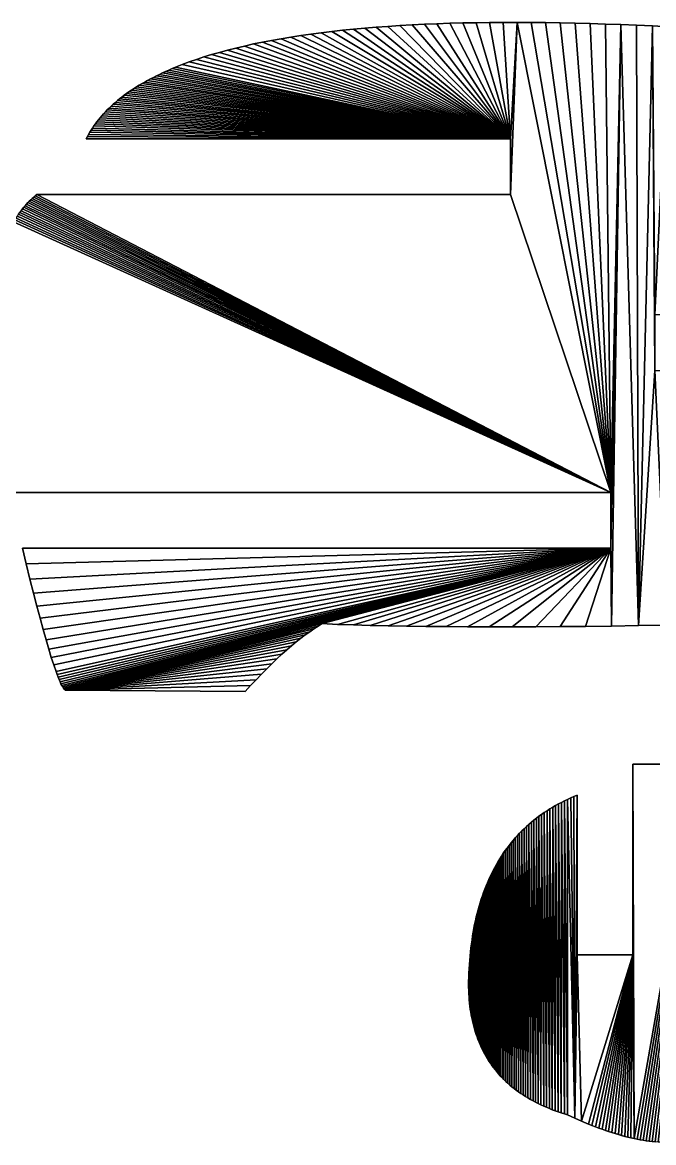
# Model space of a CAD drawing. Extents: x 10 to 917, y 10 to 841.
# Drawn here: x 386.7 to 458.4, y 709.9 to 837.2 of the extents above; entities that cross this region are included whole.
import ezdxf

# ---------------------------------------------------------------- set-up
doc = ezdxf.new("R2010")
doc.units = 0
doc.header["$MEASUREMENT"] = 0
doc.layers.get('0').update_dxf_attribs({"linetype": 'CONTINUOUS'})

msp = doc.modelspace()

# ---------------------------------------------------------------- linework, layer by layer
for p, q in [((425.61, 836.55), (424.33, 836.43)), ((426.91, 836.66), (425.61, 836.55)), ((428.24, 836.75), (426.91, 836.66)), ((429.6, 836.84), (428.24, 836.75)), ((430.98, 836.92), (429.6, 836.84)), ((432.38, 836.99), (430.98, 836.92)), ((433.81, 837.05), (432.38, 836.99)), ((435.27, 837.1), (433.81, 837.05)), ((436.75, 837.14), (435.27, 837.1)), ((438.25, 837.17), (436.75, 837.14)), ((439.79, 837.19), (438.25, 837.17)), ((441.34, 837.2), (439.79, 837.19)), ((442.92, 837.2), (441.34, 837.2)), ((444.53, 837.2), (442.92, 837.2)), ((446.16, 837.18), (444.53, 837.2)), ((447.82, 837.15), (446.16, 837.18)), ((449.51, 837.12), (447.82, 837.15)), ((451.22, 837.07), (449.51, 837.12)), ((452.95, 837.02), (451.22, 837.07)), ((454.71, 836.95), (452.95, 837.02)), ((456.49, 836.88), (454.71, 836.95)), ((458.3, 836.8), (456.49, 836.88)), ((460.14, 836.7), (458.3, 836.8)), ((416.09, 835.35), (415.01, 835.16)), ((417.19, 835.53), (416.09, 835.35)), ((418.32, 835.71), (417.19, 835.53)), ((419.47, 835.87), (418.32, 835.71)), ((420.65, 836.03), (419.47, 835.87)), ((421.85, 836.17), (420.65, 836.03)), ((423.08, 836.31), (421.85, 836.17)), ((424.33, 836.43), (423.08, 836.31)), ((410.01, 834.05), (409.09, 833.8)), ((410.96, 834.29), (410.01, 834.05)), ((411.94, 834.52), (410.96, 834.29)), ((412.94, 834.75), (411.94, 834.52)), ((413.96, 834.96), (412.94, 834.75)), ((415.01, 835.16), (413.96, 834.96)), ((405.64, 832.71), (404.84, 832.41)), ((406.47, 833), (405.64, 832.71)), ((407.31, 833.28), (406.47, 833)), ((408.19, 833.55), (407.31, 833.28)), ((409.09, 833.8), (408.19, 833.55)), ((402.6, 831.47), (402.25, 831.3)), ((402.96, 831.63), (402.6, 831.47)), ((403.33, 831.79), (402.96, 831.63)), ((403.7, 831.95), (403.33, 831.79)), ((404.07, 832.11), (403.7, 831.95)), ((404.84, 832.41), (404.07, 832.11)), ((400.28, 830.25), (399.97, 830.07)), ((400.59, 830.43), (400.28, 830.25)), ((400.91, 830.61), (400.59, 830.43)), ((401.24, 830.79), (400.91, 830.61)), ((401.57, 830.96), (401.24, 830.79)), ((401.91, 831.13), (401.57, 830.96)), ((402.25, 831.3), (401.91, 831.13)), ((398.26, 828.92), (398, 828.72)), ((398.53, 829.12), (398.26, 828.92)), ((398.8, 829.31), (398.53, 829.12)), ((399.09, 829.51), (398.8, 829.31)), ((399.37, 829.7), (399.09, 829.51)), ((399.67, 829.88), (399.37, 829.7)), ((399.97, 830.07), (399.67, 829.88)), ((396.78, 827.69), (396.55, 827.47)), ((397.01, 827.9), (396.78, 827.69)), ((397.25, 828.11), (397.01, 827.9)), ((397.49, 828.31), (397.25, 828.11)), ((397.74, 828.52), (397.49, 828.31)), ((398, 828.72), (397.74, 828.52)), ((395.52, 826.37), (395.33, 826.14)), ((395.71, 826.59), (395.52, 826.37)), ((395.91, 826.82), (395.71, 826.59)), ((396.12, 827.04), (395.91, 826.82)), ((396.33, 827.26), (396.12, 827.04)), ((396.55, 827.47), (396.33, 827.26)), ((394.65, 825.2), (394.49, 824.96)), ((394.81, 825.44), (394.65, 825.2)), ((394.98, 825.68), (394.81, 825.44)), ((395.15, 825.91), (394.98, 825.68)), ((395.33, 826.14), (395.15, 825.91)), ((394.07, 824.23), (393.94, 823.98)), ((393.94, 823.98), (442.17, 823.98)), ((394.2, 824.48), (394.07, 824.23)), ((394.35, 824.72), (394.2, 824.48)), ((394.49, 824.96), (394.35, 824.72)), ((442.17, 823.98), (442.17, 817.64)), ((388.14, 817.5), (387.97, 817.35)), ((388.31, 817.64), (388.14, 817.5)), ((442.17, 817.64), (388.31, 817.64)), ((386.84, 816.19), (386.69, 816)), ((387, 816.37), (386.84, 816.19)), ((387.15, 816.55), (387, 816.37)), ((387.31, 816.72), (387.15, 816.55)), ((387.47, 816.89), (387.31, 816.72)), ((387.64, 817.05), (387.47, 816.89)), ((387.8, 817.2), (387.64, 817.05)), ((387.97, 817.35), (387.8, 817.2)), ((386.69, 816), (386.54, 815.8)), ((385.64, 783.79), (453.58, 783.79)), ((453.58, 783.79), (453.58, 777.45)), ((386.69, 777.45), (387.12, 775.65)), ((453.58, 777.45), (386.69, 777.45)), ((387.12, 775.65), (387.54, 773.94)), ((387.54, 773.94), (387.94, 772.35)), ((387.94, 772.35), (388.33, 770.86)), ((388.33, 770.86), (388.69, 769.48)), ((388.69, 769.48), (389.04, 768.21)), ((389.04, 768.21), (389.37, 767.04)), ((418.84, 767.59), (419.34, 767.95)), ((419.34, 767.95), (419.82, 768.29)), ((419.82, 768.29), (420.3, 768.59)), ((420.3, 768.59), (420.77, 768.87)), ((420.77, 768.87), (422.49, 768.79)), ((422.49, 768.79), (424.31, 768.73)), ((424.31, 768.73), (426.23, 768.67)), ((426.23, 768.67), (428.25, 768.63)), ((428.25, 768.63), (430.36, 768.59)), ((430.36, 768.59), (432.56, 768.55)), ((432.56, 768.55), (434.86, 768.53)), ((434.86, 768.53), (437.26, 768.52)), ((437.26, 768.52), (439.75, 768.51)), ((439.75, 768.51), (442.34, 768.51)), ((442.34, 768.51), (445.03, 768.52)), ((445.03, 768.52), (447.81, 768.54)), ((447.81, 768.54), (450.69, 768.56)), ((450.69, 768.56), (453.66, 768.6)), ((453.66, 768.6), (456.73, 768.64)), ((456.73, 768.64), (459.89, 768.69)), ((389.37, 767.04), (389.68, 765.98)), ((417.27, 766.35), (417.81, 766.79)), ((417.81, 766.79), (418.33, 767.21)), ((418.33, 767.21), (418.84, 767.59)), ((389.68, 765.98), (389.97, 765.02)), ((415.61, 764.86), (416.18, 765.39)), ((416.18, 765.39), (416.73, 765.88)), ((416.73, 765.88), (417.27, 766.35)), ((389.97, 765.02), (390.25, 764.17)), ((390.25, 764.17), (390.51, 763.43)), ((414.45, 763.73), (415.04, 764.31)), ((415.04, 764.31), (415.61, 764.86)), ((390.51, 763.43), (390.63, 763.1)), ((390.63, 763.1), (390.75, 762.79)), ((390.75, 762.79), (390.86, 762.52)), ((413.24, 762.49), (413.85, 763.13)), ((413.85, 763.13), (414.45, 763.73)), ((390.86, 762.52), (390.97, 762.27)), ((390.97, 762.27), (391.07, 762.04)), ((391.07, 762.04), (391.17, 761.84)), ((391.17, 761.84), (391.27, 761.67)), ((391.27, 761.67), (391.36, 761.53)), ((391.36, 761.53), (391.45, 761.41)), ((391.45, 761.41), (391.53, 761.32)), ((411.99, 761.15), (412.63, 761.83)), ((412.63, 761.83), (413.24, 762.49)), ((391.53, 761.32), (411.99, 761.15)), ((456.08, 752.88), (456.08, 731.23)), ((463.68, 752.88), (456.08, 752.88)), ((448.3, 748.73), (447.96, 748.56)), ((448.65, 748.9), (448.3, 748.73)), ((449.01, 749.06), (448.65, 748.9)), ((449.37, 749.21), (449.01, 749.06)), ((449.73, 749.36), (449.37, 749.21)), ((449.73, 731.23), (449.73, 749.36)), ((446.01, 747.4), (445.7, 747.19)), ((446.32, 747.61), (446.01, 747.4)), ((446.64, 747.81), (446.32, 747.61)), ((446.96, 748), (446.64, 747.81)), ((447.29, 748.19), (446.96, 748)), ((447.62, 748.38), (447.29, 748.19)), ((447.96, 748.56), (447.62, 748.38)), ((444.54, 746.29), (444.26, 746.06)), ((444.82, 746.53), (444.54, 746.29)), ((445.11, 746.75), (444.82, 746.53)), ((445.4, 746.98), (445.11, 746.75)), ((445.7, 747.19), (445.4, 746.98)), ((443.2, 745.05), (442.95, 744.78)), ((443.46, 745.31), (443.2, 745.05)), ((443.72, 745.56), (443.46, 745.31)), ((443.99, 745.81), (443.72, 745.56)), ((444.26, 746.06), (443.99, 745.81)), ((442.01, 743.66), (441.78, 743.37)), ((442.23, 743.95), (442.01, 743.66)), ((442.47, 744.23), (442.23, 743.95)), ((442.71, 744.51), (442.47, 744.23)), ((442.95, 744.78), (442.71, 744.51)), ((441.15, 742.46), (440.95, 742.14)), ((441.35, 742.77), (441.15, 742.46)), ((441.57, 743.07), (441.35, 742.77)), ((441.78, 743.37), (441.57, 743.07)), ((440.38, 741.16), (440.2, 740.83)), ((440.56, 741.49), (440.38, 741.16)), ((440.75, 741.82), (440.56, 741.49)), ((440.95, 742.14), (440.75, 741.82)), ((439.7, 739.78), (439.54, 739.42)), ((439.86, 740.13), (439.7, 739.78)), ((440.03, 740.48), (439.86, 740.13)), ((440.2, 740.83), (440.03, 740.48)), ((439.24, 738.69), (439.1, 738.31)), ((439.39, 739.06), (439.24, 738.69)), ((439.54, 739.42), (439.39, 739.06)), ((438.84, 737.54), (438.72, 737.15)), ((438.97, 737.93), (438.84, 737.54)), ((439.1, 738.31), (438.97, 737.93)), ((438.38, 735.94), (438.28, 735.53)), ((438.49, 736.35), (438.38, 735.94)), ((438.6, 736.75), (438.49, 736.35)), ((438.72, 737.15), (438.6, 736.75)), ((438.09, 734.68), (438.01, 734.25)), ((438.18, 735.11), (438.09, 734.68)), ((438.28, 735.53), (438.18, 735.11)), ((437.85, 733.38), (437.79, 732.93)), ((437.93, 733.82), (437.85, 733.38)), ((438.01, 734.25), (437.93, 733.82)), ((437.72, 732.48), (437.67, 732.02)), ((437.79, 732.93), (437.72, 732.48)), ((437.57, 731.09), (437.53, 730.61)), ((437.61, 731.56), (437.57, 731.09)), ((437.67, 732.02), (437.61, 731.56)), ((456.08, 731.23), (449.73, 731.23)), ((437.46, 729.65), (437.44, 729.16)), ((437.49, 730.13), (437.46, 729.65)), ((437.53, 730.61), (437.49, 730.13)), ((437.42, 728.66), (437.41, 728.28)), ((437.41, 728.28), (437.41, 727.91)), ((437.44, 729.16), (437.42, 728.66)), ((437.41, 727.91), (437.41, 727.54)), ((437.41, 727.54), (437.42, 727.17)), ((437.42, 727.17), (437.44, 726.81)), ((437.44, 726.81), (437.46, 726.45)), ((437.46, 726.45), (437.48, 726.1)), ((437.48, 726.1), (437.52, 725.75)), ((437.52, 725.75), (437.56, 725.41)), ((437.56, 725.41), (437.6, 725.07)), ((437.6, 725.07), (437.65, 724.73)), ((437.65, 724.73), (437.71, 724.4)), ((437.71, 724.4), (437.77, 724.07)), ((437.77, 724.07), (437.84, 723.75)), ((437.84, 723.75), (437.91, 723.43)), ((437.91, 723.43), (437.99, 723.11)), ((437.99, 723.11), (438.07, 722.8)), ((438.07, 722.8), (438.16, 722.5)), ((438.16, 722.5), (438.26, 722.19)), ((438.26, 722.19), (438.36, 721.9)), ((438.36, 721.9), (438.47, 721.6)), ((438.47, 721.6), (438.59, 721.31)), ((438.59, 721.31), (438.71, 721.03)), ((438.71, 721.03), (438.83, 720.75)), ((438.83, 720.75), (438.97, 720.47)), ((438.97, 720.47), (439.1, 720.2)), ((439.1, 720.2), (439.25, 719.93)), ((439.25, 719.93), (439.4, 719.67)), ((439.4, 719.67), (439.55, 719.41)), ((439.55, 719.41), (439.71, 719.16)), ((439.71, 719.16), (439.88, 718.91)), ((439.88, 718.91), (440.05, 718.66)), ((440.05, 718.66), (440.23, 718.42)), ((440.23, 718.42), (440.41, 718.18)), ((440.41, 718.18), (440.6, 717.95)), ((440.6, 717.95), (440.8, 717.72)), ((440.8, 717.72), (441, 717.49)), ((441, 717.49), (441.21, 717.27)), ((441.21, 717.27), (441.42, 717.06)), ((441.42, 717.06), (441.64, 716.85)), ((441.64, 716.85), (441.87, 716.64)), ((441.87, 716.64), (442.1, 716.43)), ((442.1, 716.43), (442.33, 716.24)), ((442.33, 716.24), (442.58, 716.04)), ((442.58, 716.04), (442.82, 715.85)), ((442.82, 715.85), (443.08, 715.66)), ((443.08, 715.66), (443.34, 715.48)), ((443.34, 715.48), (443.6, 715.31)), ((443.6, 715.31), (443.88, 715.13)), ((443.88, 715.13), (444.15, 714.96)), ((444.15, 714.96), (444.44, 714.8)), ((444.44, 714.8), (444.73, 714.64)), ((444.73, 714.64), (445.02, 714.48)), ((445.02, 714.48), (445.32, 714.33)), ((445.32, 714.33), (445.63, 714.18)), ((445.63, 714.18), (445.94, 714.04)), ((445.94, 714.04), (446.26, 713.9)), ((446.26, 713.9), (446.58, 713.76)), ((446.58, 713.76), (446.91, 713.63)), ((446.91, 713.63), (447.25, 713.51)), ((447.25, 713.51), (447.59, 713.39)), ((447.59, 713.39), (447.94, 713.27)), ((447.94, 713.27), (448.29, 713.16)), ((448.29, 713.16), (448.65, 713.05)), ((448.65, 713.05), (449.46, 712.67)), ((449.46, 712.67), (450.25, 712.32)), ((450.25, 712.32), (451.03, 711.99)), ((451.03, 711.99), (451.42, 711.83)), ((451.42, 711.83), (451.81, 711.68)), ((451.81, 711.68), (452.19, 711.54)), ((452.19, 711.54), (452.57, 711.4)), ((452.57, 711.4), (452.95, 711.27)), ((452.95, 711.27), (453.32, 711.14)), ((453.32, 711.14), (453.69, 711.02)), ((453.69, 711.02), (454.06, 710.91)), ((454.06, 710.91), (454.43, 710.8)), ((454.43, 710.8), (454.79, 710.7)), ((454.79, 710.7), (455.15, 710.6)), ((455.15, 710.6), (455.51, 710.51)), ((455.51, 710.51), (455.86, 710.43)), ((455.86, 710.43), (456.22, 710.35)), ((456.22, 710.35), (456.57, 710.28)), ((456.57, 710.28), (456.91, 710.22)), ((456.91, 710.22), (457.26, 710.16)), ((457.26, 710.16), (457.6, 710.1)), ((457.6, 710.1), (457.94, 710.05)), ((457.94, 710.05), (458.27, 710.01)), ((458.27, 710.01), (458.61, 709.98))]:
    msp.add_line(p, q)

# ---------------------------------------------------------------- meshes
mesh = msp.add_polyface()
corners = [(442.17, 823.98), (424.33, 836.43), (425.61, 836.55), (426.91, 836.66), (428.24, 836.75), (429.6, 836.84), (430.98, 836.92), (432.38, 836.99), (433.81, 837.05), (435.27, 837.1), (436.75, 837.14), (438.25, 837.17), (439.79, 837.19), (441.34, 837.2), (442.92, 837.2), (442.17, 817.64), (460.14, 836.7), (458.56, 803.97), (458.3, 836.8), (501.3, 803.97), (462, 836.6), (463.22, 836.39), (464.42, 836.16), (453.58, 783.79), (444.53, 837.2), (446.16, 837.18), (447.82, 837.15), (449.51, 837.12), (451.22, 837.07), (452.95, 837.02), (454.71, 836.95), (453.58, 777.45), (453.66, 768.6), (456.73, 768.64), (456.49, 836.88), (458.56, 797.63), (459.89, 768.69), (507.62, 797.63)]
mesh.append_faces([[corners[k] for k in face] for face in [(0, 14, 15), (16, 17, 18), (17, 16, 19), (23, 30, 31), (32, 30, 33), (35, 18, 17)]], dxfattribs={"vtx0": -1, "vtx1": -1})
mesh.append_faces([[corners[k] for k in face] for face in [(23, 15, 14), (31, 30, 32), (33, 18, 35)]], dxfattribs={"vtx0": -1, "vtx1": -1, "vtx2": -1})
mesh.append_faces([[corners[k] for k in face] for face in [(0, 1, 2), (0, 2, 3), (0, 3, 4), (0, 4, 5), (0, 5, 6), (0, 6, 7), (0, 7, 8), (0, 8, 9), (0, 9, 10), (0, 10, 11), (0, 11, 12), (0, 12, 13), (0, 13, 14), (19, 16, 20), (19, 20, 21), (19, 21, 22), (23, 14, 24), (23, 24, 25), (23, 25, 26), (23, 26, 27), (23, 27, 28), (23, 28, 29), (23, 29, 30), (33, 30, 34), (33, 34, 18), (36, 35, 37)]], dxfattribs={"vtx0": -1, "vtx2": -1})
mesh = msp.add_polyface()
corners = [(442.17, 823.98), (398.8, 829.31), (399.09, 829.51), (399.37, 829.7), (399.67, 829.88), (399.97, 830.07), (400.28, 830.25), (400.59, 830.43), (400.91, 830.61), (401.24, 830.79), (401.57, 830.96), (401.91, 831.13), (402.25, 831.3), (402.6, 831.47), (402.96, 831.63), (403.33, 831.79), (403.7, 831.95), (404.07, 832.11), (404.84, 832.41), (405.64, 832.71), (406.47, 833), (407.31, 833.28), (408.19, 833.55), (409.09, 833.8), (410.01, 834.05), (410.96, 834.29), (411.94, 834.52), (412.94, 834.75), (413.96, 834.96), (415.01, 835.16), (416.09, 835.35), (417.19, 835.53), (418.32, 835.71), (419.47, 835.87), (420.65, 836.03), (421.85, 836.17), (423.08, 836.31), (424.33, 836.43)]
mesh.append_faces([[corners[k] for k in face] for face in [(0, 1, 2), (0, 2, 3), (0, 3, 4), (0, 4, 5), (0, 5, 6), (0, 6, 7), (0, 7, 8), (0, 8, 9), (0, 9, 10), (0, 10, 11), (0, 11, 12), (0, 12, 13), (0, 13, 14), (0, 14, 15), (0, 15, 16), (0, 16, 17), (0, 17, 18), (0, 18, 19), (0, 19, 20), (0, 20, 21), (0, 21, 22), (0, 22, 23), (0, 23, 24), (0, 24, 25), (0, 25, 26), (0, 26, 27), (0, 27, 28), (0, 28, 29), (0, 29, 30), (0, 30, 31), (0, 31, 32), (0, 32, 33), (0, 33, 34), (0, 34, 35), (0, 35, 36), (0, 36, 37)]], dxfattribs={"vtx0": -1, "vtx2": -1})
mesh = msp.add_polyface()
corners = [(394.07, 824.23), (442.17, 823.98), (393.94, 823.98), (394.2, 824.48), (394.35, 824.72), (394.49, 824.96), (394.65, 825.2), (394.81, 825.44), (394.98, 825.68), (395.15, 825.91), (395.33, 826.14), (395.52, 826.37), (395.71, 826.59), (395.91, 826.82), (396.12, 827.04), (396.33, 827.26), (396.55, 827.47), (396.78, 827.69), (397.01, 827.9), (397.25, 828.11), (397.49, 828.31), (397.74, 828.52), (398, 828.72), (398.26, 828.92), (398.53, 829.12), (398.8, 829.31), (453.58, 783.79), (386.69, 816), (386.84, 816.19), (387, 816.37), (387.15, 816.55), (387.31, 816.72), (387.47, 816.89), (387.64, 817.05), (387.8, 817.2), (387.97, 817.35), (388.14, 817.5), (388.31, 817.64), (442.17, 817.64)]
mesh.append_faces([[corners[k] for k in face] for face in [(0, 1, 2)]], dxfattribs={"vtx0": -1})
mesh.append_faces([[corners[k] for k in face] for face in [(1, 0, 3), (1, 3, 4), (1, 4, 5), (1, 5, 6), (1, 6, 7), (1, 7, 8), (1, 8, 9), (1, 9, 10), (1, 10, 11), (1, 11, 12), (1, 12, 13), (1, 13, 14), (1, 14, 15), (1, 15, 16), (1, 16, 17), (1, 17, 18), (1, 18, 19), (1, 19, 20), (1, 20, 21), (1, 21, 22), (1, 22, 23), (1, 23, 24), (1, 24, 25), (26, 27, 28), (26, 28, 29), (26, 29, 30), (26, 30, 31), (26, 31, 32), (26, 32, 33), (26, 33, 34), (26, 34, 35), (26, 35, 36), (26, 36, 37), (26, 37, 38)]], dxfattribs={"vtx0": -1, "vtx2": -1})
mesh = msp.add_polyface()
corners = [(384.09, 785.47), (384.13, 811.07), (384.22, 785.17), (384.35, 811.66), (384.34, 784.9), (384.47, 784.66), (384.57, 812.23), (384.59, 784.44), (384.81, 812.78), (384.72, 784.26), (384.79, 784.18), (384.85, 784.11), (385.05, 813.3), (384.92, 784.04), (384.98, 783.98), (385.05, 783.93), (385.11, 783.88), (385.3, 813.81), (385.18, 783.85), (385.24, 783.82), (385.31, 783.8), (385.43, 814.05), (385.37, 783.78), (385.44, 783.77), (385.56, 814.29), (385.51, 783.77), (385.58, 783.78), (385.69, 814.52), (385.64, 783.79), (453.58, 783.79), (385.83, 814.75), (385.97, 814.97), (386.11, 815.19), (386.25, 815.4), (386.4, 815.6), (386.54, 815.8), (386.69, 816)]
mesh.append_faces([[corners[k] for k in face] for face in [(0, 1, 2), (2, 3, 4), (4, 3, 5), (5, 6, 7), (7, 8, 9), (9, 8, 10), (10, 8, 11), (11, 12, 13), (13, 12, 14), (14, 12, 15), (15, 12, 16), (16, 17, 18), (18, 17, 19), (19, 17, 20), (20, 21, 22), (22, 21, 23), (23, 24, 25), (25, 24, 26), (26, 27, 28), (28, 27, 29)]], dxfattribs={"vtx0": -1, "vtx1": -1})
mesh.append_faces([[corners[k] for k in face] for face in [(2, 1, 3), (5, 3, 6), (7, 6, 8), (11, 8, 12), (16, 12, 17), (20, 17, 21), (23, 21, 24), (26, 24, 27), (29, 27, 30), (29, 30, 31), (29, 31, 32), (29, 32, 33), (29, 33, 34), (29, 34, 35), (29, 35, 36)]], dxfattribs={"vtx0": -1, "vtx2": -1})
mesh = msp.add_polyface()
corners = [(456.73, 768.64), (458.56, 797.63), (459.89, 768.69), (507.62, 797.63), (461.15, 768.96), (462.38, 769.21), (463.59, 769.45), (464.79, 769.68), (465.96, 769.89), (467.12, 770.09), (468.25, 770.27), (469.37, 770.45), (470.46, 770.6), (471.54, 770.75), (472.6, 770.88), (473.64, 771), (474.65, 771.1), (475.65, 771.19), (476.63, 771.27), (477.59, 771.33), (479.04, 771.32), (479.28, 771.3), (391.36, 761.53), (453.58, 777.45), (391.45, 761.41), (391.53, 761.32), (420.77, 768.87), (422.49, 768.79), (424.31, 768.73), (426.23, 768.67), (428.25, 768.63), (430.36, 768.59), (432.56, 768.55), (434.86, 768.53), (437.26, 768.52), (439.75, 768.51), (442.34, 768.51), (445.03, 768.52), (447.81, 768.54), (450.69, 768.56), (453.66, 768.6)]
mesh.append_faces([[corners[k] for k in face] for face in [(0, 1, 2), (2, 3, 4), (4, 3, 5), (5, 3, 6), (6, 3, 7), (7, 3, 8), (8, 3, 9), (9, 3, 10), (10, 3, 11), (11, 3, 12), (12, 3, 13), (13, 3, 14), (14, 3, 15), (15, 3, 16), (16, 3, 17), (17, 3, 18), (18, 3, 19), (20, 3, 21), (22, 23, 24), (24, 23, 25), (26, 23, 27), (27, 23, 28), (28, 23, 29), (29, 23, 30), (30, 23, 31), (31, 23, 32), (32, 23, 33), (33, 23, 34), (34, 23, 35), (35, 23, 36), (36, 23, 37), (37, 23, 38), (38, 23, 39), (39, 23, 40)]], dxfattribs={"vtx0": -1, "vtx1": -1})
mesh.append_faces([[corners[k] for k in face] for face in [(25, 23, 26)]], dxfattribs={"vtx0": -1, "vtx1": -1, "vtx2": -1})
mesh = msp.add_polyface()
corners = [(453.58, 777.45), (387.12, 775.65), (386.69, 777.45), (387.54, 773.94), (387.94, 772.35), (388.33, 770.86), (388.69, 769.48), (389.04, 768.21), (389.37, 767.04), (389.68, 765.98), (389.97, 765.02), (390.25, 764.17), (390.51, 763.43), (390.63, 763.1), (390.75, 762.79), (390.86, 762.52), (390.97, 762.27), (391.07, 762.04), (391.17, 761.84), (391.27, 761.67), (391.36, 761.53), (391.53, 761.32), (420.77, 768.87), (420.3, 768.59), (419.82, 768.29), (419.34, 767.95), (418.84, 767.59), (418.33, 767.21), (417.81, 766.79), (417.27, 766.35), (416.73, 765.88), (416.18, 765.39), (415.61, 764.86), (415.04, 764.31), (414.45, 763.73), (413.85, 763.13), (413.24, 762.49), (412.63, 761.83), (411.99, 761.15)]
mesh.append_faces([[corners[k] for k in face] for face in [(0, 1, 2), (21, 37, 38)]], dxfattribs={"vtx0": -1})
mesh.append_faces([[corners[k] for k in face] for face in [(1, 0, 3), (3, 0, 4), (4, 0, 5), (5, 0, 6), (6, 0, 7), (7, 0, 8), (8, 0, 9), (9, 0, 10), (10, 0, 11), (11, 0, 12), (12, 0, 13), (13, 0, 14), (14, 0, 15), (15, 0, 16), (16, 0, 17), (17, 0, 18), (18, 0, 19), (19, 0, 20)]], dxfattribs={"vtx0": -1, "vtx1": -1})
mesh.append_faces([[corners[k] for k in face] for face in [(21, 22, 23), (21, 23, 24), (21, 24, 25), (21, 25, 26), (21, 26, 27), (21, 27, 28), (21, 28, 29), (21, 29, 30), (21, 30, 31), (21, 31, 32), (21, 32, 33), (21, 33, 34), (21, 34, 35), (21, 35, 36), (21, 36, 37)]], dxfattribs={"vtx0": -1, "vtx2": -1})
mesh = msp.add_polyface()
corners = [(449.46, 712.67), (449.73, 731.23), (450.25, 712.32), (456.08, 731.23), (451.03, 711.99), (451.42, 711.83), (451.81, 711.68), (452.19, 711.54), (452.57, 711.4), (452.95, 711.27), (453.32, 711.14), (453.69, 711.02), (454.06, 710.91), (454.43, 710.8), (454.79, 710.7), (455.15, 710.6), (455.51, 710.51), (455.86, 710.43), (456.22, 710.35), (456.08, 752.88), (463.68, 752.88), (456.57, 710.28), (456.91, 710.22), (457.26, 710.16), (457.6, 710.1), (457.94, 710.05), (458.27, 710.01), (458.61, 709.98), (458.94, 709.95), (459.26, 709.92), (459.59, 709.91), (459.91, 709.89), (460.23, 709.89), (460.55, 709.89), (460.86, 709.89), (461.17, 709.91), (461.48, 709.93), (461.79, 709.95), (462.09, 709.98), (462.39, 710.02), (462.69, 710.06), (462.98, 710.11), (463.27, 710.16), (463.56, 710.22), (463.68, 731.23), (463.85, 710.29), (470.03, 731.23), (464.13, 710.36), (464.41, 710.44), (464.69, 710.52), (464.97, 710.61), (465.24, 710.71), (465.51, 710.81), (465.78, 710.92), (466.04, 711.03), (466.3, 711.15), (466.56, 711.28), (466.82, 711.41), (467.07, 711.55), (467.32, 711.69), (467.57, 711.84), (467.82, 712), (468.06, 712.16), (468.3, 712.33), (468.54, 712.5), (468.77, 712.68)]
mesh.append_faces([[corners[k] for k in face] for face in [(0, 1, 2), (2, 3, 4), (4, 3, 5), (5, 3, 6), (6, 3, 7), (7, 3, 8), (8, 3, 9), (9, 3, 10), (10, 3, 11), (11, 3, 12), (12, 3, 13), (13, 3, 14), (14, 3, 15), (15, 3, 16), (16, 3, 17), (17, 3, 18), (18, 20, 21), (21, 20, 22), (22, 20, 23), (23, 20, 24), (24, 20, 25), (25, 20, 26), (26, 20, 27), (27, 20, 28), (28, 20, 29), (29, 20, 30), (30, 20, 31), (31, 20, 32), (32, 20, 33), (33, 20, 34), (34, 20, 35), (35, 20, 36), (36, 20, 37), (37, 20, 38), (38, 20, 39), (39, 20, 40), (40, 20, 41), (41, 20, 42), (42, 20, 43), (43, 44, 45), (45, 46, 47), (47, 46, 48), (48, 46, 49), (49, 46, 50), (50, 46, 51), (51, 46, 52), (52, 46, 53), (53, 46, 54), (54, 46, 55), (55, 46, 56), (56, 46, 57), (57, 46, 58), (58, 46, 59), (59, 46, 60), (60, 46, 61), (61, 46, 62), (62, 46, 63), (63, 46, 64), (64, 46, 65)]], dxfattribs={"vtx0": -1, "vtx1": -1})
mesh.append_faces([[corners[k] for k in face] for face in [(2, 1, 3), (18, 3, 19), (18, 19, 20), (43, 20, 44), (45, 44, 46)]], dxfattribs={"vtx0": -1, "vtx2": -1})
mesh = msp.add_polyface()
corners = [(440.41, 718.18), (440.56, 741.49), (440.6, 717.95), (440.75, 741.82), (440.8, 717.72), (440.95, 742.14), (441, 717.49), (441.15, 742.46), (441.21, 717.27), (441.35, 742.77), (441.42, 717.06), (441.57, 743.07), (441.64, 716.85), (441.78, 743.37), (441.87, 716.64), (442.01, 743.66), (442.1, 716.43), (442.23, 743.95), (442.33, 716.24), (442.47, 744.23), (442.58, 716.04), (442.71, 744.51), (442.82, 715.85), (442.95, 744.78), (443.08, 715.66), (443.2, 745.05), (443.34, 715.48), (443.46, 745.31), (443.6, 715.31), (443.72, 745.56), (443.88, 715.13), (443.99, 745.81), (444.15, 714.96), (444.26, 746.06), (444.44, 714.8), (444.54, 746.29), (444.73, 714.64), (444.82, 746.53), (445.02, 714.48), (445.11, 746.75), (445.32, 714.33), (445.4, 746.98), (445.63, 714.18), (445.7, 747.19), (445.94, 714.04), (446.01, 747.4), (446.26, 713.9), (446.32, 747.61), (446.58, 713.76), (446.64, 747.81), (446.91, 713.63), (446.96, 748), (447.25, 713.51), (447.29, 748.19), (447.59, 713.39), (447.62, 748.38), (447.94, 713.27), (447.96, 748.56), (448.29, 713.16), (448.3, 748.73), (448.65, 713.05), (448.65, 748.9), (449.46, 712.67), (449.73, 749.36), (449.73, 731.23)]
mesh.append_faces([[corners[k] for k in face] for face in [(0, 1, 2), (2, 3, 4), (4, 5, 6), (6, 7, 8), (8, 9, 10), (10, 11, 12), (12, 13, 14), (14, 15, 16), (16, 17, 18), (18, 19, 20), (20, 21, 22), (22, 23, 24), (24, 25, 26), (26, 27, 28), (28, 29, 30), (30, 31, 32), (32, 33, 34), (34, 35, 36), (36, 37, 38), (38, 39, 40), (40, 41, 42), (42, 43, 44), (44, 45, 46), (46, 47, 48), (48, 49, 50), (50, 51, 52), (52, 53, 54), (54, 55, 56), (56, 57, 58), (58, 59, 60), (60, 61, 62)]], dxfattribs={"vtx0": -1, "vtx1": -1})
mesh.append_faces([[corners[k] for k in face] for face in [(62, 63, 64)]], dxfattribs={"vtx0": -1, "vtx2": -1})
mesh = msp.add_polyface()
corners = [(440.6, 717.95), (440.56, 741.49), (440.75, 741.82), (440.8, 717.72), (440.95, 742.14), (441, 717.49), (441.15, 742.46), (441.21, 717.27), (441.35, 742.77), (441.42, 717.06), (441.57, 743.07), (441.64, 716.85), (441.78, 743.37), (441.87, 716.64), (442.01, 743.66), (442.1, 716.43), (442.23, 743.95), (442.33, 716.24), (442.47, 744.23), (442.58, 716.04), (442.71, 744.51), (442.82, 715.85), (442.95, 744.78), (443.08, 715.66), (443.2, 745.05), (443.34, 715.48), (443.46, 745.31), (443.6, 715.31), (443.72, 745.56), (443.88, 715.13), (443.99, 745.81), (444.15, 714.96), (444.26, 746.06), (444.44, 714.8), (444.54, 746.29), (444.73, 714.64), (444.82, 746.53), (445.02, 714.48), (445.11, 746.75), (445.32, 714.33), (445.4, 746.98), (445.63, 714.18), (445.7, 747.19), (445.94, 714.04), (446.01, 747.4), (446.26, 713.9), (446.32, 747.61), (446.58, 713.76), (446.64, 747.81), (446.91, 713.63), (446.96, 748), (447.25, 713.51), (447.29, 748.19), (447.59, 713.39), (447.62, 748.38), (447.94, 713.27), (447.96, 748.56), (448.29, 713.16), (448.3, 748.73), (448.65, 713.05), (448.65, 748.9), (449.46, 712.67), (449.01, 749.06), (449.37, 749.21), (449.73, 749.36)]
mesh.append_faces([[corners[k] for k in face] for face in [(0, 1, 2), (3, 2, 4), (5, 4, 6), (7, 6, 8), (9, 8, 10), (11, 10, 12), (13, 12, 14), (15, 14, 16), (17, 16, 18), (19, 18, 20), (21, 20, 22), (23, 22, 24), (25, 24, 26), (27, 26, 28), (29, 28, 30), (31, 30, 32), (33, 32, 34), (35, 34, 36), (37, 36, 38), (39, 38, 40), (41, 40, 42), (43, 42, 44), (45, 44, 46), (47, 46, 48), (49, 48, 50), (51, 50, 52), (53, 52, 54), (55, 54, 56), (57, 56, 58), (59, 58, 60), (61, 60, 62), (61, 62, 63), (61, 63, 64)]], dxfattribs={"vtx0": -1, "vtx2": -1})
mesh = msp.add_polyface()
corners = [(437.41, 728.28), (437.41, 727.54), (437.41, 727.91), (437.42, 728.66), (437.42, 727.17), (437.44, 729.16), (437.44, 726.81), (437.46, 726.45), (437.46, 729.65), (437.48, 726.1), (437.49, 730.13), (437.52, 725.75), (437.53, 730.61), (437.56, 725.41), (437.57, 731.09), (437.6, 725.07), (437.61, 731.56), (437.65, 724.73), (437.67, 732.02), (437.71, 724.4), (437.72, 732.48), (437.77, 724.07), (437.79, 732.93), (437.84, 723.75), (437.85, 733.38), (437.91, 723.43), (437.93, 733.82), (437.99, 723.11), (438.01, 734.25), (438.07, 722.8), (438.09, 734.68), (438.16, 722.5), (438.18, 735.11), (438.26, 722.19), (438.28, 735.53), (438.36, 721.9), (438.38, 735.94), (438.47, 721.6), (438.49, 736.35), (438.59, 721.31), (438.6, 736.75), (438.71, 721.03), (438.72, 737.15), (438.83, 720.75), (438.84, 737.54), (438.97, 720.47), (438.97, 737.93), (439.1, 720.2), (439.1, 738.31), (439.25, 719.93), (439.24, 738.69), (439.39, 739.06), (439.4, 719.67), (439.54, 739.42), (439.55, 719.41), (439.7, 739.78), (439.71, 719.16), (439.86, 740.13), (439.88, 718.91), (440.03, 740.48), (440.05, 718.66), (440.2, 740.83), (440.23, 718.42), (440.38, 741.16), (440.41, 718.18), (440.56, 741.49)]
mesh.append_faces([[corners[k] for k in face] for face in [(0, 1, 2)]], dxfattribs={"vtx0": -1})
mesh.append_faces([[corners[k] for k in face] for face in [(1, 3, 4), (4, 5, 6), (6, 5, 7), (7, 8, 9), (9, 10, 11), (11, 12, 13), (13, 14, 15), (15, 16, 17), (17, 18, 19), (19, 20, 21), (21, 22, 23), (23, 24, 25), (25, 26, 27), (27, 28, 29), (29, 30, 31), (31, 32, 33), (33, 34, 35), (35, 36, 37), (37, 38, 39), (39, 40, 41), (41, 42, 43), (43, 44, 45), (45, 46, 47), (47, 48, 49), (49, 51, 52), (52, 53, 54), (54, 55, 56), (56, 57, 58), (58, 59, 60), (60, 61, 62), (62, 63, 64)]], dxfattribs={"vtx0": -1, "vtx1": -1})
mesh.append_faces([[corners[k] for k in face] for face in [(1, 0, 3), (4, 3, 5), (7, 5, 8), (9, 8, 10), (11, 10, 12), (13, 12, 14), (15, 14, 16), (17, 16, 18), (19, 18, 20), (21, 20, 22), (23, 22, 24), (25, 24, 26), (27, 26, 28), (29, 28, 30), (31, 30, 32), (33, 32, 34), (35, 34, 36), (37, 36, 38), (39, 38, 40), (41, 40, 42), (43, 42, 44), (45, 44, 46), (47, 46, 48), (49, 48, 50), (49, 50, 51), (52, 51, 53), (54, 53, 55), (56, 55, 57), (58, 57, 59), (60, 59, 61), (62, 61, 63), (64, 63, 65)]], dxfattribs={"vtx0": -1, "vtx2": -1})

doc.saveas('drawing.dxf')
